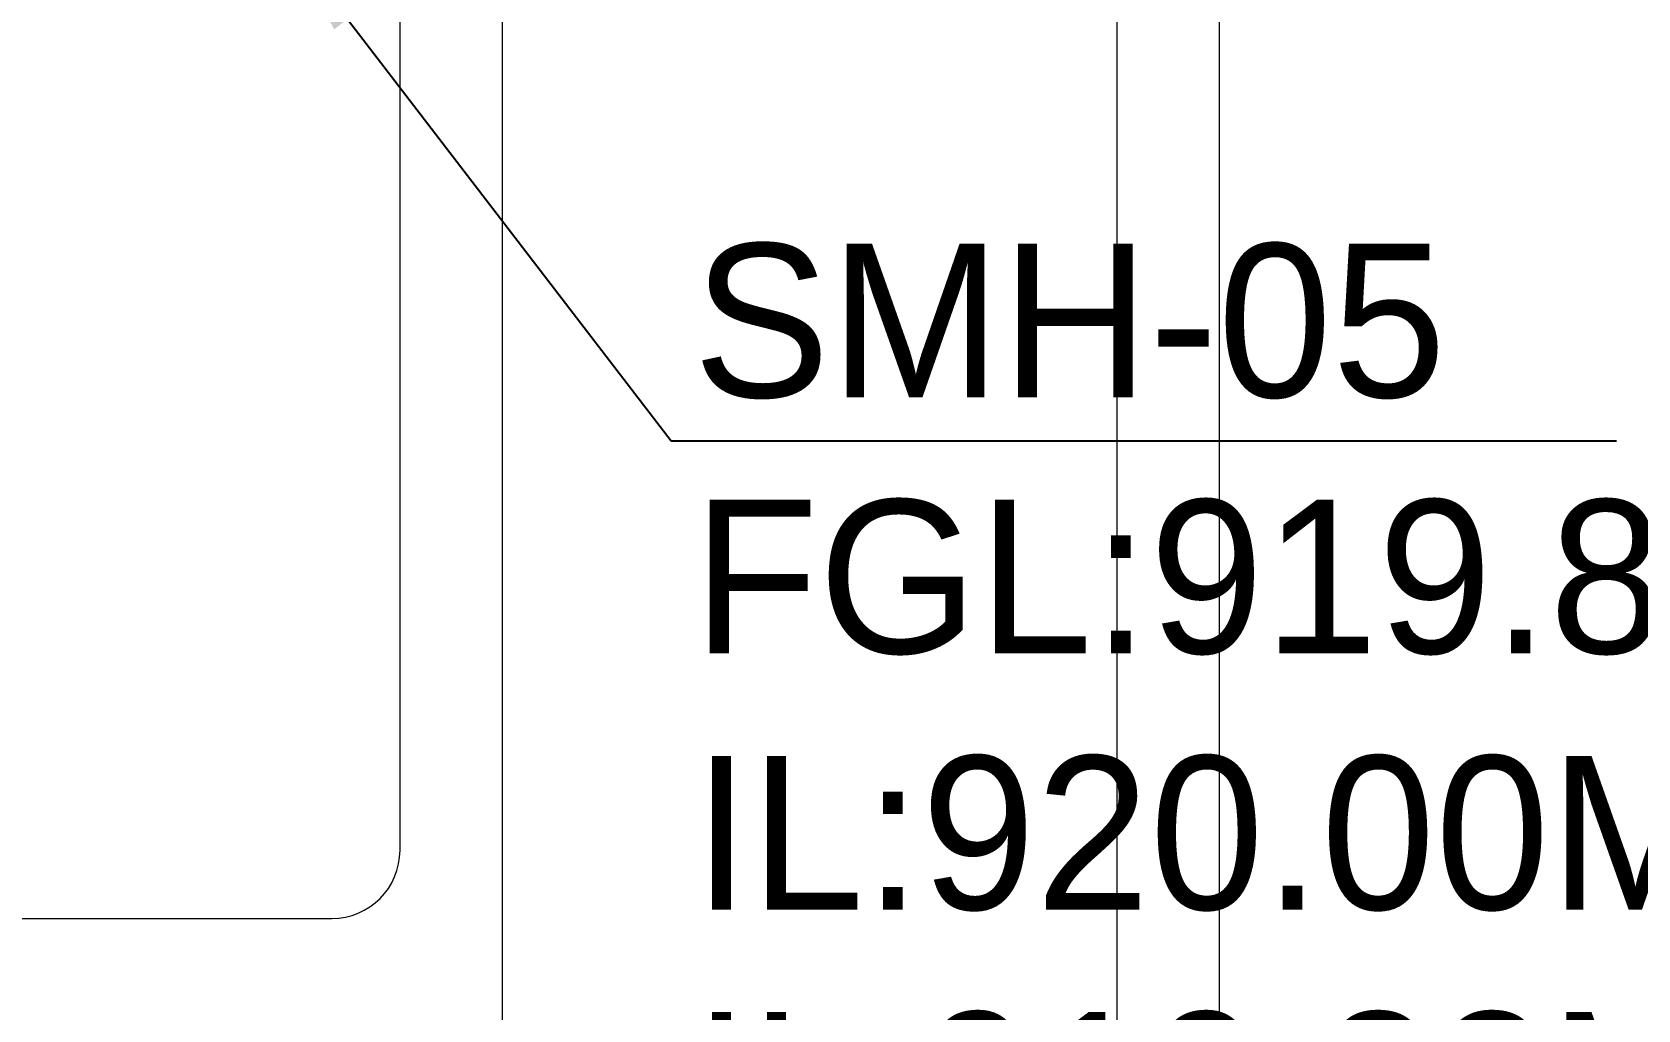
# Model space of a CAD drawing. Header units: metres. Extents: x 6917732 to 8046551, y 3602874 to 4094271.
# Drawn here: x 7217470 to 7240994, y 3899338 to 3913655 of the extents above; entities that cross this region are included whole.
import ezdxf

# ---------------------------------------------------------------- set-up
doc = ezdxf.new("R2010")
doc.units = ezdxf.units.M
doc.header["$LTSCALE"] = 0.5
doc.header["$MEASUREMENT"] = 0
doc.linetypes.add('03000 - Plant Layout 1$0$CENTER2', pattern=[1.125, 0.75, -0.125, 0.125, -0.125])
doc.linetypes.add('HIDDEN2', pattern=[4.7625, 3.175, -1.5875])
for name, color, linetype in [('CI-CEN', 1, '03000 - Plant Layout 1$0$CENTER2'), ('P-Detl-Note', 2, 'CONTINUOUS'), ('RD-TXT', 7, 'CONTINUOUS'), ('SANITARY', 6, 'CONTINUOUS')]:
    doc.layers.add(name, color=color, linetype=linetype)
doc.layers.add('CI-PED-FOOTPATH', color=44, linetype='CONTINUOUS', lineweight=0)
doc.layers.get('CI-CEN').off()
doc.styles.add('BASE PLAN SEWER$0$Style-font061', font='font061.shx')
doc.styles.add('ROMANS', font='ROMANS.shx', dxfattribs={"width": 0.9})
doc.dimstyles.new('1-200', dxfattribs={"dimtxt": 3000, "dimasz": 3000, "dimexe": 1000, "dimexo": 1000, "dimgap": 1000, "dimtad": 1, "dimdec": 0, "dimdsep": 46, "dimtxsty": 'ROMANS', "dimcen": 0, "dimclrd": 5, "dimclre": 5, "dimclrt": 2, "dimadec": 0, "dimazin": 2, "dimtfac": 1, "dimtdec": 0, "dimtmove": 2, "dimatfit": 2, "dimfxl": 1, "dimtolj": 1, "dimtzin": 0, "dimlwd": -1, "dimlwe": -1, "dimarcsym": 0})

# ---------------------------------------------------------------- blocks, each defined once
blk = doc.blocks.new('sdsxdc')
at = {"layer": 'CI-PED-FOOTPATH', "color": 15, "lineweight": 0}
for p, q in [((7222860, 3901676, 0), (7222864, 3925616, 0)), ((7207541, 3900680, 0), (7221860, 3900676, 0))]:
    blk.add_line(p, q, dxfattribs=at)
at = {"layer": 'CI-PED-FOOTPATH', "color": 15, "lineweight": 0, "elevation": 33, "flags": 128}
blk.add_lwpolyline([(7235864, 3924861, 0.414224), (7234864, 3923861), (7234858, 3887377, 0.414249), (7235858, 3886377), (7248665, 3886377, 0.414178), (7249665, 3887376), (7249671, 3923858, 0.414204), (7248671, 3924859), (7235864, 3924861)], format="xyb", dxfattribs=at)
blk.add_lwpolyline([(7224359, 3896828), (7224362, 3914938, -0.414214), (7225362, 3915938), (7232362, 3915937, -0.414213), (7233362, 3914937), (7233359, 3896827, -0.414178), (7232359, 3895827), (7225359, 3895827, -0.414249)], format="xyb", close=True, dxfattribs=at)
at = {"layer": 'CI-PED-FOOTPATH', "color": 15, "lineweight": 0}
blk.add_arc((7221860, 3901676, 0), 1000, 269.991, 359.991, dxfattribs=at)
blk = doc.blocks.new('A$C65520D9C')
at = {"layer": 'CI-CEN', "color": 8, "linetype": 'HIDDEN2', "lineweight": 0, "ltscale": 2000}
blk.add_blockref('sdsxdc', (-7494656, -4067566, -33), dxfattribs=at)
blk = doc.blocks.new('A$C021B369C')
at = {"layer": 'RD-TXT', "color": 2}
blk.add_blockref('A$C65520D9C', (0, 0), dxfattribs=at)

msp = doc.modelspace()

# ---------------------------------------------------------------- block references
at = {"layer": 'RD-TXT', "color": 2, "lineweight": -3}
msp.add_blockref('A$C021B369C', (7494655.6, 4067566.2, 32.9), dxfattribs=at)

# ---------------------------------------------------------------- texts
at = {"layer": 'P-Detl-Note', "ltscale": 10, "insert": (7227151.2, 3910559, -310.4), "char_height": 2250, "width": 29981.412, "attachment_point": 1, "style": 'BASE PLAN SEWER$0$Style-font061'}
msp.add_mtext('SMH-05\\PFGL:919.88M \\PIL:920.00M (IN)\\PIL:919.83M (OUT)', dxfattribs=at)

# ---------------------------------------------------------------- leaders
at = {"layer": 'SANITARY', "color": 3, "lineweight": -3}
msp.add_leader([(7221178.2, 3915037.3), (7226833.3, 3907670), (7240678.6, 3907671.8)], dimstyle='1-200', override={"dimasz": 1500, "dimexe": 100, "dimexo": 100, "dimtad": 0, "dimaunit": 1, "dimadec": 3, "dimfxl": 10, "dimtfill": 1, "dimarcsym": 2}, dxfattribs=at)

doc.saveas('drawing.dxf')
